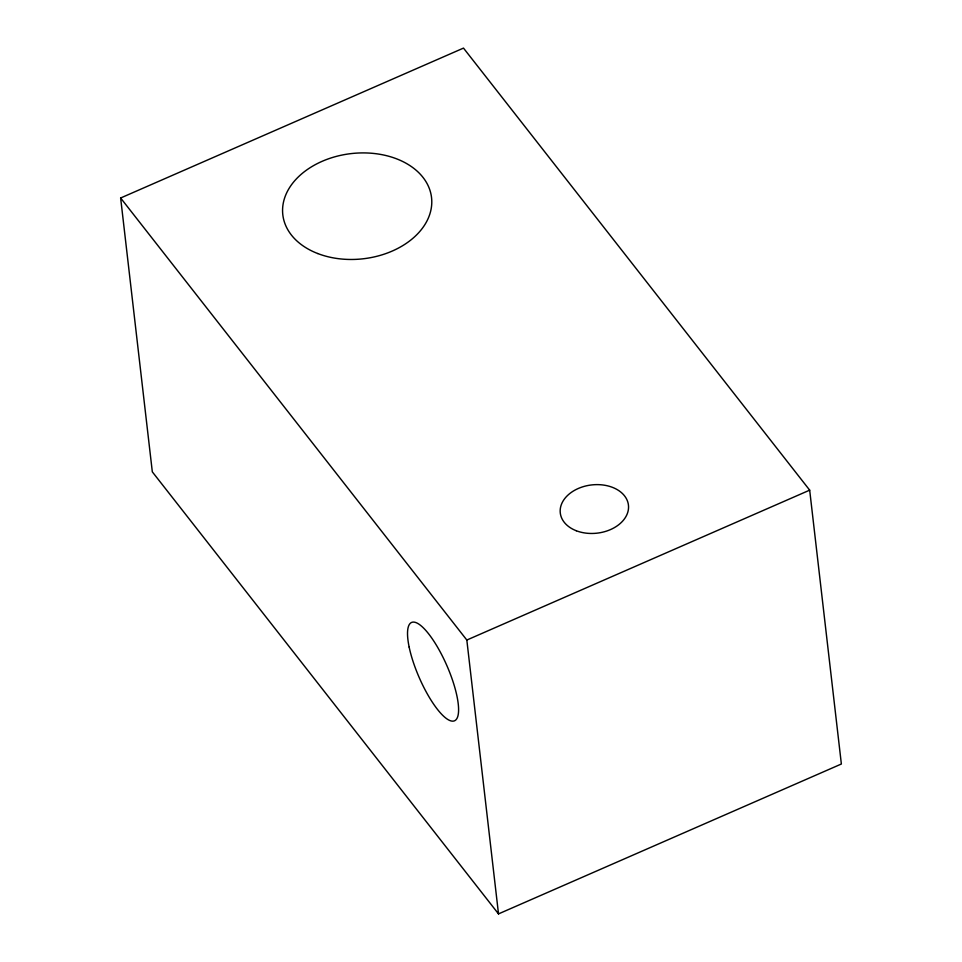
<?xml version="1.0" encoding="UTF-8"?>
<svg xmlns="http://www.w3.org/2000/svg" width="962" height="962" viewBox="0 0 962 962"><rect width="100%" height="100%" fill="white"/><g stroke="black" fill="none" stroke-linecap="round" stroke-linejoin="round"><path stroke-width="1.44" d="M120.635 197.992L463.492 48.1L809.679 490.151L841.365 764.008L498.508 913.9L152.321 471.849L120.635 197.992L466.823 640.043L498.508 913.9M466.823 640.043L809.679 490.151M317.725 253.535A74.856 52.934 -6.6 0 0 431.746 203.679A74.856 52.934 -6.6 0 0 322.054 161.351A74.856 52.934 -6.6 0 0 317.725 253.535M409.151 647.089A53.644 15.067 66.4 0 0 452.801 721.151A53.644 15.067 66.4 0 0 437.241 646.632A53.644 15.067 66.4 0 0 409.151 647.089M576.274 530.747A34.307 24.266 -6.6 0 0 628.535 507.9A34.307 24.266 -6.6 0 0 578.258 488.492A34.307 24.266 -6.6 0 0 576.274 530.747"/></g></svg>
